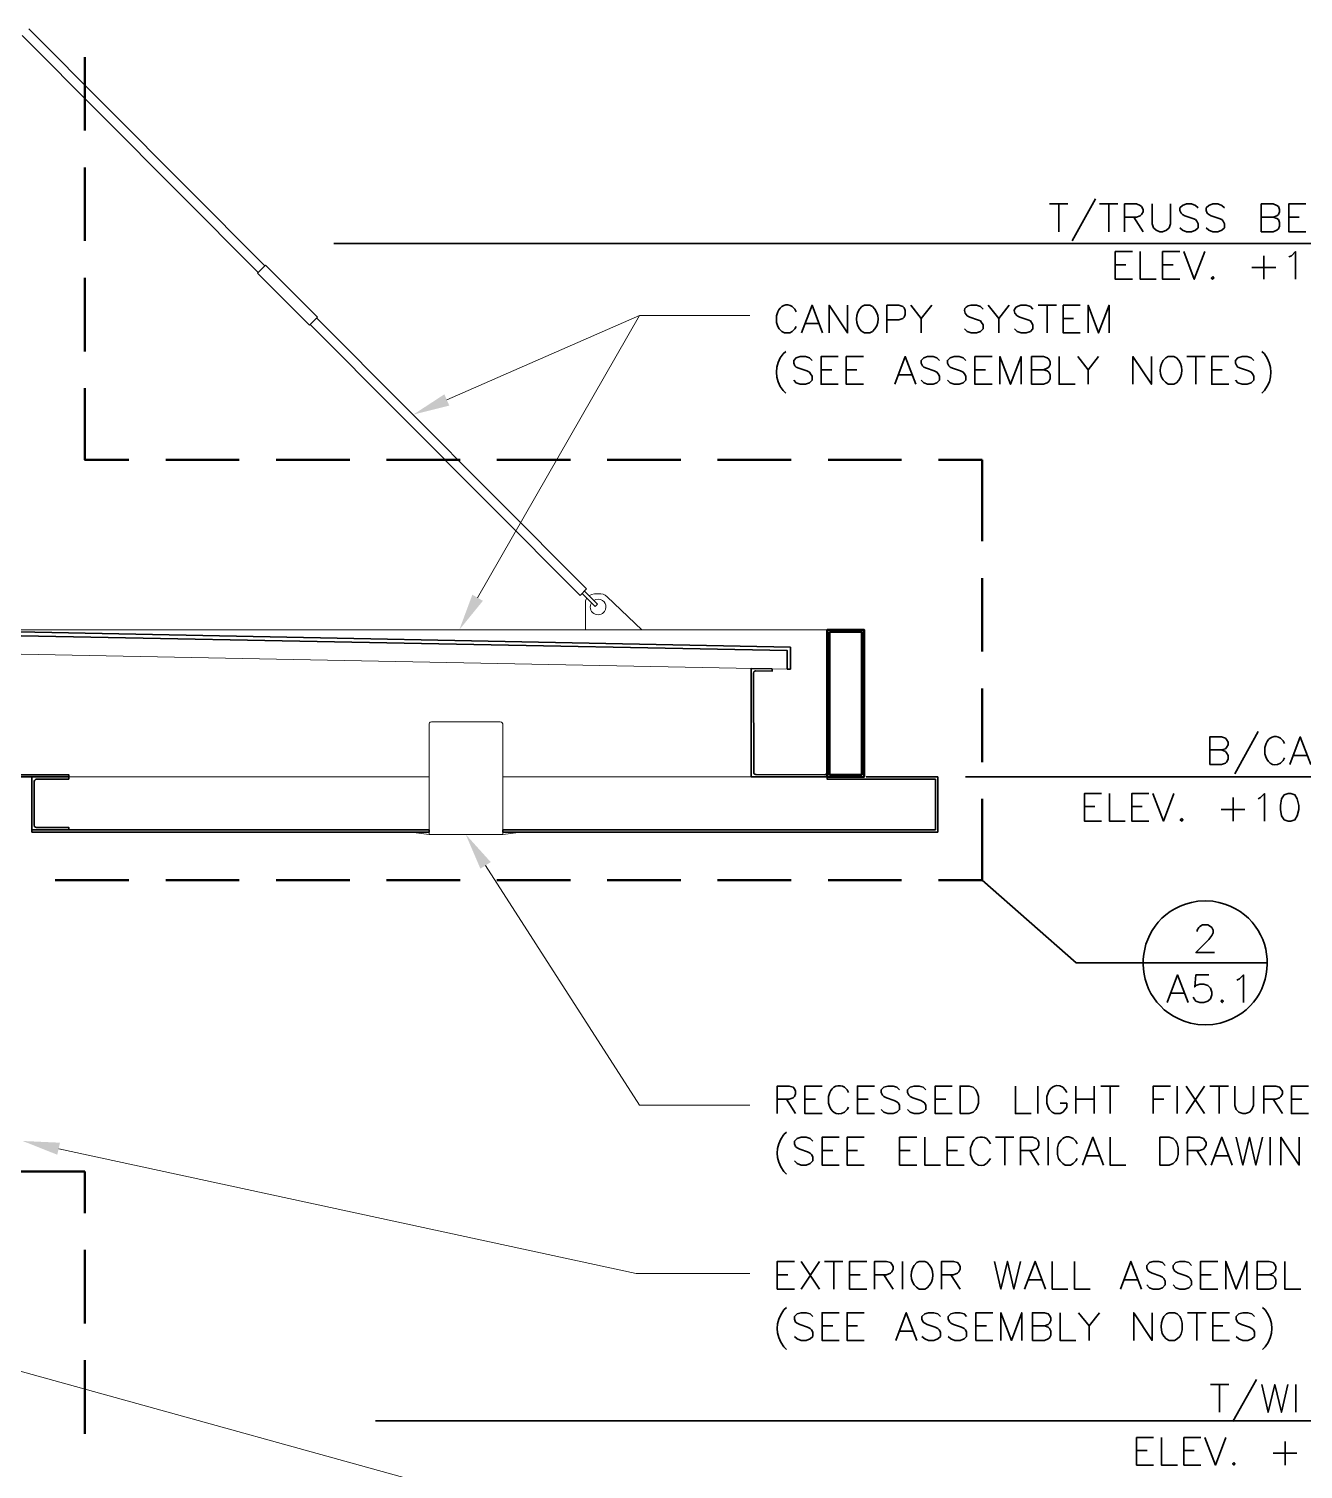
# Model space of a CAD drawing. Header units: inches. Extents: x 5 to 516, y -193 to 129.
# Drawn here: x 36.32 to 42.09, y -183.11 to -176.59 of the extents above; entities that cross this region are included whole.
import ezdxf

# ---------------------------------------------------------------- set-up
doc = ezdxf.new("R2010")
doc.units = ezdxf.units.IN
doc.header["$MEASUREMENT"] = 0
doc.layers.add('PDF7_Geometry', color=7, linetype='Continuous')
doc.layers.add('PDF7_Solid Fills', color=7, linetype='Continuous')

msp = doc.modelspace()

# ---------------------------------------------------------------- linework, layer by layer
at = {"layer": 'PDF7_Geometry', "lineweight": 15}
for points in [[(37.3857749, -177.6624498), (36.3168859, -176.5891164)], [(37.355775, -177.6924498), (36.286886, -176.6191164)], [(37.6246624, -177.8946724), (37.5879957, -177.9313391), (37.3524401, -177.6957835), (37.3891068, -177.6591169)], [(37.624662, -177.8946728), (37.3891065, -177.6591172)], [(38.8435523, -179.1257837), (37.62133, -177.8991169)], [(38.2102198, -178.2702278), (39.0824421, -177.8880056), (39.5824421, -177.8880056)], [(38.3491087, -179.1668942), (39.0824421, -177.8880053), (39.5824421, -177.8880053)], [(38.8135524, -179.1557836), (37.59133, -177.9280056)], [(38.8424401, -179.1257837), (38.8135512, -179.1557837)], [(38.8824407, -179.2057838), (38.8224407, -179.1457838)], [(38.8335516, -179.1357833), (38.8924404, -179.1946721), (38.8824404, -179.2057833)], [(38.8791064, -179.1491172), (38.8657731, -179.1513394), (38.8546619, -179.156895)], [(38.9368863, -179.1613389), (38.9279975, -179.1546722), (38.9179975, -179.1502278), (38.9079974, -179.1491167), (38.8791086, -179.1491167)], [(38.8379958, -179.1902277), (38.8379958, -179.3113389)], [(38.8446645, -179.1680053), (38.8391089, -179.1791164), (38.8379978, -179.1902275)], [(38.8968847, -179.17245), (38.8857736, -179.1735611), (38.8757736, -179.1780056)], [(39.0935523, -179.3113396), (38.9368856, -179.1613396)], [(36.2657752, -179.3113396), (39.9335532, -179.3113396)], [(39.7513305, -179.4891169), (36.2824412, -179.4213391)], [(38.1302185, -179.7380059), (38.1302185, -180.2380059), (38.0468852, -180.2280059)], [(38.1302192, -179.7380063), (38.1313304, -179.7335618), (38.1346637, -179.7291174), (38.1402192, -179.7280063), (38.4524415, -179.7280063)], [(38.4635519, -180.2380059), (38.4635519, -179.7380059), (38.4613297, -179.7335614), (38.4579963, -179.729117), (38.4524408, -179.7280059)], [(36.4979959, -179.9780063), (38.1302182, -179.9780063)], [(38.4635519, -179.9780063), (39.5891075, -179.9768952)], [(38.5468852, -180.2280063), (38.4635519, -180.2380063), (38.1302185, -180.2380063)], [(38.385775, -180.379117), (39.0824417, -181.4646726), (39.5824418, -181.4646726)], [(36.4524411, -181.6624502), (39.0679969, -182.2268947), (39.5824414, -182.2268947)], [(35.5957741, -182.4802286), (39.0824411, -183.4468954), (39.5824411, -183.4468954)]]:
    msp.add_lwpolyline(points, dxfattribs=at)
at = {"layer": 'PDF7_Geometry', "lineweight": 50}
for points in [[(36.5702186, -176.7168943), (36.5702186, -177.0502276)], [(36.5702186, -177.2168943), (36.5702186, -177.5502277)], [(36.5702186, -177.7168943), (36.5702186, -178.0502277)], [(36.5702186, -178.2168944), (36.5702186, -178.5413389), (36.7702186, -178.5413389)], [(36.9368862, -178.5413392), (37.2702195, -178.5413392)], [(37.4368862, -178.5413392), (37.7702196, -178.5413392)], [(37.9368863, -178.5413392), (38.2702196, -178.5413392)], [(38.4368863, -178.5413392), (38.7702197, -178.5413392)], [(38.9368863, -178.5413392), (39.2702197, -178.5413392)], [(39.4368864, -178.5413392), (39.7702197, -178.5413392)], [(39.9368864, -178.5413392), (40.2702198, -178.5413392)], [(40.4368865, -178.5413392), (40.6357754, -178.5413392)], [(40.6357752, -178.5413392), (40.6357752, -178.9102281)], [(40.6357752, -179.0768945), (40.6357752, -179.4102279)], [(40.1002188, -179.9680063), (40.1002188, -179.9780063), (40.1002188, -179.3113396), (39.9335521, -179.3113396), (39.9335521, -179.9780063), (40.1002188, -179.9780063)], [(39.9435514, -179.3213392), (40.090218, -179.3213392), (40.090218, -179.9680059)], [(39.9435528, -179.3213392), (39.9435528, -179.9680059)], [(40.6357752, -179.5768945), (40.6357752, -179.9102279)], [(40.090218, -179.9680056), (39.9435514, -179.9680056)], [(40.6357752, -180.0768946), (40.6357752, -180.4457835), (40.4368863, -180.4457835)], [(36.7702195, -180.4457832), (36.4368861, -180.4457832)], [(37.2702195, -180.4457832), (36.9368862, -180.4457832)], [(37.7702196, -180.4457832), (37.4368862, -180.4457832)], [(38.2702196, -180.4457832), (37.9368863, -180.4457832)], [(38.7702197, -180.4457832), (38.4368863, -180.4457832)], [(39.2702197, -180.4457832), (38.9368863, -180.4457832)], [(39.7702197, -180.4457832), (39.4368864, -180.4457832)], [(40.2702198, -180.4457832), (39.9368864, -180.4457832)], [(36.2224402, -181.7657838), (36.5702181, -181.7657838)], [(36.5702186, -181.7657838), (36.5702186, -181.9535616)], [(36.5702186, -182.1202286), (36.5702186, -182.4535619)], [(36.5702186, -182.6202286), (36.5702186, -182.953562)]]:
    msp.add_lwpolyline(points, dxfattribs=at)
at = {"layer": 'PDF7_Geometry', "lineweight": 35}
for points in [[(40.9402186, -177.3824499), (41.0235519, -177.3824499)], [(40.9824413, -177.3824499), (40.9824413, -177.5080055)], [(41.149108, -177.3591164), (41.0424413, -177.5491164)], [(41.1668851, -177.3824499), (41.2502184, -177.3824499)], [(41.2091078, -177.3824499), (41.2091078, -177.5080055)], [(41.2802183, -177.508006), (41.2802183, -177.3824505), (41.3335517, -177.3824505), (41.3513294, -177.3891171), (41.356885, -177.3946727), (41.3635517, -177.4068949), (41.3635517, -177.418006), (41.356885, -177.4302282), (41.3513294, -177.4357838), (41.3335517, -177.4424505), (41.2802183, -177.4424505)], [(41.4046645, -177.3824499), (41.4046645, -177.4724499), (41.4113312, -177.4902277), (41.4224423, -177.5013388), (41.4402201, -177.5080055), (41.4524423, -177.5080055), (41.4702201, -177.5013388), (41.4824423, -177.4902277), (41.4879978, -177.4724499), (41.4879978, -177.3824499)], [(41.6135517, -177.4002281), (41.6013295, -177.389117), (41.5835517, -177.3824503), (41.5602183, -177.3824503), (41.5424406, -177.389117), (41.5302183, -177.4002281), (41.5302183, -177.4124503), (41.5357739, -177.4246725), (41.5424406, -177.4302281), (41.5535517, -177.4357837), (41.5891072, -177.4480059), (41.6013295, -177.4535614), (41.606885, -177.4602281), (41.6135517, -177.4724503), (41.6135517, -177.4902281), (41.6013295, -177.5013392), (41.5835517, -177.5080059), (41.5602183, -177.5080059), (41.5424406, -177.5013392), (41.5302183, -177.4902281)], [(41.7324414, -177.4002281), (41.7202192, -177.389117), (41.7024414, -177.3824503), (41.6791081, -177.3824503), (41.6613303, -177.389117), (41.6491081, -177.4002281), (41.6491081, -177.4124503), (41.6546636, -177.4246725), (41.6613303, -177.4302281), (41.6724414, -177.4357837), (41.7091081, -177.4480059), (41.7202192, -177.4535614), (41.7268858, -177.4602281), (41.7324414, -177.4724503), (41.7324414, -177.4902281), (41.7202192, -177.5013392), (41.7024414, -177.5080059), (41.6791081, -177.5080059), (41.6613303, -177.5013392), (41.6491081, -177.4902281)], [(41.8991081, -177.508006), (41.8991081, -177.3824505), (41.9524414, -177.3824505), (41.9702192, -177.3891171), (41.9768859, -177.3946727), (41.9824414, -177.4068949), (41.9824414, -177.418006), (41.9768859, -177.4302282), (41.9702192, -177.4357838), (41.9524414, -177.4424505), (41.8991081, -177.4424505)], [(42.1013298, -177.508006), (42.023552, -177.508006), (42.023552, -177.3824505), (42.1013298, -177.3824505)], [(41.3213312, -177.4424497), (41.3635534, -177.5080053)], [(41.9524415, -177.4424497), (41.9702193, -177.4480053), (41.976886, -177.4535609), (41.9824415, -177.4657831), (41.9824415, -177.4835609), (41.976886, -177.4957831), (41.9702193, -177.5013386), (41.9524415, -177.5080053), (41.8991082, -177.5080053)], [(42.023552, -177.4424497), (42.0713298, -177.4424497)], [(37.6991068, -177.5613395), (43.0124408, -177.5613395)], [(41.3157756, -177.7235607), (41.2379978, -177.7235607), (41.2379978, -177.5980052), (41.3157756, -177.5980052)], [(41.2379978, -177.6580056), (41.2857756, -177.6580056)], [(41.3513288, -177.5980058), (41.3513288, -177.7235613), (41.4224399, -177.7235613)], [(41.5302192, -177.7235607), (41.4524415, -177.7235607), (41.4524415, -177.5980052), (41.5302192, -177.5980052)], [(41.4524415, -177.6580056), (41.5002192, -177.6580056)], [(41.5479977, -177.5980058), (41.5957754, -177.7235613), (41.6435532, -177.5980058)], [(41.9113298, -177.616895), (41.9113298, -177.7235617)], [(42.023552, -177.6224503), (42.0357742, -177.6168948), (42.053552, -177.5980059), (42.053552, -177.7235615)], [(41.8568853, -177.6702284), (41.9646631, -177.6702284)], [(39.7924411, -177.8713393), (39.7868855, -177.8591171), (39.7746633, -177.8468948)], [(39.8168868, -177.9668944), (39.8646646, -177.8413388), (39.9124423, -177.9668944)], [(39.9413307, -177.9668944), (39.9413307, -177.8413388), (40.0257751, -177.9668944), (40.0257751, -177.8413388)], [(40.1379965, -177.8468949), (40.1268854, -177.8413394), (40.1024409, -177.8413394), (40.0902187, -177.8468949), (40.0791076, -177.8591172)], [(40.2035513, -177.9668944), (40.2035513, -177.8413388), (40.2579957, -177.8413388), (40.2757735, -177.8468944), (40.2813291, -177.853561), (40.2868846, -177.8646721), (40.2868846, -177.8824499), (40.2813291, -177.8946721), (40.2757735, -177.9013388), (40.2579957, -177.9068944), (40.2035513, -177.9068944)], [(40.3113304, -177.8413394), (40.3591081, -177.9013394), (40.3591081, -177.9668949)], [(40.4068843, -177.8413394), (40.3591065, -177.9013394)], [(40.6391073, -177.8591164), (40.626885, -177.8468942), (40.6091073, -177.8413387)], [(40.6624408, -177.8413394), (40.7102186, -177.9013394), (40.7102186, -177.9668949)], [(40.757997, -177.8413394), (40.7102192, -177.9013394)], [(40.8646638, -177.8591164), (40.8535527, -177.8468942), (40.8346638, -177.8413387)], [(40.8891073, -177.8413394), (40.9724406, -177.8413394)], [(40.9302178, -177.8413394), (40.9302178, -177.9668949)], [(41.0791072, -177.9668944), (41.0024405, -177.9668944), (41.0024405, -177.8413388), (41.0791072, -177.8413388)], [(41.1146638, -177.9668944), (41.1146638, -177.8413388), (41.1624416, -177.9668944), (41.2102194, -177.8413388), (41.2102194, -177.9668944)], [(39.7091077, -177.8713393), (39.7035522, -177.8891171), (39.7035522, -177.9191171), (39.7091077, -177.9368949), (39.7157744, -177.948006), (39.7279966, -177.9602282), (39.7391077, -177.9668949), (39.7635522, -177.9668949), (39.7746633, -177.9602282), (39.7868855, -177.948006), (39.7924411, -177.9368949)], [(40.566885, -177.8891164), (40.5791072, -177.894672), (40.6146628, -177.9068942), (40.626885, -177.9124498), (40.6324406, -177.9191164), (40.6391073, -177.9302276), (40.6391073, -177.9480053), (40.626885, -177.9602276), (40.6091073, -177.9668942), (40.5846628, -177.9668942), (40.566885, -177.9602276), (40.5557739, -177.9480053)], [(40.7935527, -177.8891164), (40.8057749, -177.894672), (40.8413305, -177.9068942), (40.8535527, -177.9124498), (40.8591083, -177.9191164), (40.8646638, -177.9302276), (40.8646638, -177.9480053), (40.8535527, -177.9602276), (40.8346638, -177.9668942), (40.8113305, -177.9668942), (40.7935527, -177.9602276), (40.7813305, -177.9480053)], [(41.0024405, -177.9013392), (41.0491072, -177.9013392)], [(39.8346638, -177.9246727), (39.8946638, -177.9246727)], [(40.1024409, -177.9668949), (40.1268854, -177.9668949), (40.1379965, -177.9602283)], [(39.745774, -178.0502277), (39.7335518, -178.0613388)], [(41.9013302, -178.0502277), (41.9135524, -178.0613388)], [(39.8646637, -178.0913394), (39.8524415, -178.0791172), (39.8346637, -178.0735616), (39.8113304, -178.0735616), (39.7924415, -178.0791172), (39.7813304, -178.0913394), (39.7813304, -178.1035616), (39.786886, -178.1157838), (39.7924415, -178.1213394), (39.8046637, -178.126895), (39.8402193, -178.1391172), (39.8524415, -178.1446727), (39.8579971, -178.1513394), (39.8646637, -178.1624505), (39.8646637, -178.1802283), (39.8524415, -178.1924505), (39.8346637, -178.1991172), (39.8113304, -178.1991172), (39.7924415, -178.1924505), (39.7813304, -178.1802283)], [(39.9835521, -178.1991162), (39.9057743, -178.1991162), (39.9057743, -178.0735606), (39.9835521, -178.0735606)], [(40.0968853, -178.1991162), (40.0191076, -178.1991162), (40.0191076, -178.0735606), (40.0968853, -178.0735606)], [(40.2391077, -178.1991162), (40.2868855, -178.0735606), (40.3346632, -178.1991162)], [(40.4424407, -178.0913394), (40.4302184, -178.0791172), (40.4124407, -178.0735616), (40.3879962, -178.0735616), (40.3702184, -178.0791172), (40.3591073, -178.0913394), (40.3591073, -178.1035616), (40.3646629, -178.1157838), (40.3702184, -178.1213394), (40.3824407, -178.126895), (40.4179962, -178.1391172), (40.4302184, -178.1446727), (40.435774, -178.1513394), (40.4424407, -178.1624505), (40.4424407, -178.1802283), (40.4302184, -178.1924505), (40.4124407, -178.1991172), (40.3879962, -178.1991172), (40.3702184, -178.1924505), (40.3591073, -178.1802283)], [(40.5613304, -178.0913394), (40.5491081, -178.0791172), (40.5313304, -178.0735616), (40.507997, -178.0735616), (40.4902193, -178.0791172), (40.477997, -178.0913394), (40.477997, -178.1035616), (40.4835526, -178.1157838), (40.4902193, -178.1213394), (40.5013304, -178.126895), (40.5368859, -178.1391172), (40.5491081, -178.1446727), (40.5557748, -178.1513394), (40.5613304, -178.1624505), (40.5613304, -178.1802283), (40.5491081, -178.1924505), (40.5313304, -178.1991172), (40.507997, -178.1991172), (40.4902193, -178.1924505), (40.477997, -178.1802283)], [(40.6802187, -178.1991162), (40.6024409, -178.1991162), (40.6024409, -178.0735606), (40.6802187, -178.0735606)], [(40.7157742, -178.1991162), (40.7157742, -178.0735606), (40.763552, -178.1991162), (40.8113298, -178.0735606), (40.8113298, -178.1991162)], [(40.8591074, -178.1991162), (40.8591074, -178.0735606), (40.9124407, -178.0735606), (40.9302185, -178.0791162), (40.9368851, -178.0857829), (40.9424407, -178.096894), (40.9424407, -178.1091162), (40.9368851, -178.1213384), (40.9302185, -178.126894), (40.9124407, -178.1335606), (40.8591074, -178.1335606)], [(40.9835535, -178.0735612), (40.9835535, -178.1991168), (41.0557758, -178.1991168)], [(41.0679968, -178.0735612), (41.1146635, -178.1335612), (41.1146635, -178.1991168)], [(41.1624408, -178.0735612), (41.114663, -178.1335612)], [(41.3179968, -178.1991162), (41.3179968, -178.0735606), (41.4013302, -178.1991162), (41.4013302, -178.0735606)], [(41.5146638, -178.0791168), (41.5024416, -178.0735612), (41.4779971, -178.0735612), (41.466886, -178.0791168), (41.4546638, -178.091339)], [(41.5613305, -178.0735612), (41.6446638, -178.0735612)], [(41.6035532, -178.0735612), (41.6035532, -178.1991168)], [(41.7524415, -178.1991162), (41.6746637, -178.1991162), (41.6746637, -178.0735606), (41.7524415, -178.0735606)], [(41.865775, -178.0913394), (41.8535527, -178.0791172), (41.835775, -178.0735616), (41.8124416, -178.0735616), (41.7935527, -178.0791172), (41.7824416, -178.0913394), (41.7824416, -178.1035616), (41.7879972, -178.1157838), (41.7935527, -178.1213394), (41.805775, -178.126895), (41.8413305, -178.1391172), (41.8535527, -178.1446727), (41.8591083, -178.1513394), (41.865775, -178.1624505), (41.865775, -178.1802283), (41.8535527, -178.1924505), (41.835775, -178.1991172), (41.8124416, -178.1991172), (41.7935527, -178.1924505), (41.7824416, -178.1802283)], [(39.9057743, -178.133561), (39.9535521, -178.133561)], [(40.0191076, -178.133561), (40.0668853, -178.133561)], [(40.2579969, -178.1568946), (40.3168858, -178.1568946)], [(40.6024409, -178.133561), (40.6502187, -178.133561)], [(40.9124408, -178.133561), (40.9302186, -178.1391166), (40.9368852, -178.1446722), (40.9424408, -178.1568944), (40.9424408, -178.1746722), (40.9368852, -178.1868944), (40.9302186, -178.1924499), (40.9124408, -178.1991166), (40.8591075, -178.1991166)], [(41.6746637, -178.133561), (41.7224415, -178.133561)], [(39.7335518, -178.2280055), (39.745774, -178.2402277)], [(41.4779971, -178.1991168), (41.5024416, -178.1991168), (41.5146638, -178.1924501)], [(41.9135524, -178.2280055), (41.9013302, -178.2402277)], [(39.7668854, -179.3902275), (36.2679962, -179.3213386)], [(39.7513305, -179.489117), (39.7513305, -179.4046725), (36.2824412, -179.3380059)], [(39.7513305, -179.4891169), (39.766886, -179.4891169), (39.766886, -179.390228)], [(39.6835521, -179.4880059), (39.5891076, -179.4868948)], [(39.9335521, -179.9780063), (39.5891076, -179.9780063), (39.5891076, -179.4868952)], [(39.5991076, -179.508006), (39.6002187, -179.9568949), (39.6013298, -179.9624505), (39.6057743, -179.9657838), (39.6102187, -179.9668949)], [(39.6102195, -179.4968944), (39.6046639, -179.4991166), (39.6013306, -179.5024499), (39.5991083, -179.5080055)], [(39.6835521, -179.4880054), (39.6835521, -179.4991165), (39.6102187, -179.4968943)], [(41.6657752, -179.9213386), (41.6657752, -179.7968941), (41.7191085, -179.7968941), (41.7368863, -179.8024497), (41.7424418, -179.8080052), (41.7491085, -179.8202274), (41.7491085, -179.8324497), (41.7424418, -179.8446719), (41.7368863, -179.8502274), (41.7191085, -179.855783), (41.6657752, -179.855783)], [(41.8857742, -179.7724501), (41.7791075, -179.9635612)], [(42.0046639, -179.8268946), (41.9991083, -179.8146723), (41.9868861, -179.8024501)], [(42.0291084, -179.9213386), (42.0757751, -179.7968941), (42.1235529, -179.9213386)], [(41.7191075, -179.8557834), (41.7368853, -179.8624501), (41.7424408, -179.8680056), (41.7491075, -179.8802278), (41.7491075, -179.8980056), (41.7424408, -179.9102278), (41.7368853, -179.9157834), (41.7191075, -179.921339), (41.6657741, -179.921339)], [(41.9213305, -179.8268946), (41.915775, -179.8446723), (41.915775, -179.8735612)], [(41.9868861, -179.9157835), (41.9991083, -179.9035612), (42.0046639, -179.891339)], [(42.0468855, -179.880228), (42.1057744, -179.880228)], [(36.2679951, -179.9680056), (36.4979951, -179.9680056), (36.4979951, -179.9780056), (36.2679951, -179.9780056)], [(36.3313292, -180.2280063), (36.3313292, -179.9780063), (36.4979959, -179.9780063), (36.4979959, -179.9880063)], [(36.3513284, -179.9880059), (36.346884, -179.9902281), (36.3424395, -179.9935615), (36.3413284, -179.999117)], [(36.3413299, -179.9991166), (36.3413299, -180.1968944)], [(36.4979959, -179.9880059), (36.3513292, -179.9880059)], [(40.4335521, -179.9780063), (40.4335521, -180.2280063), (38.463552, -180.2280063)], [(39.5891081, -179.9780063), (39.9335525, -179.9780063)], [(39.6102195, -179.9668945), (39.9224417, -179.9680056), (39.9279973, -179.9657834), (39.9324417, -179.9624501), (39.9335528, -179.9568945)], [(39.9335521, -179.9780059), (39.9335521, -179.9880059), (40.4235521, -179.9880059)], [(40.1102195, -179.9780063), (40.4335528, -179.9780063)], [(40.4235514, -179.9880059), (40.4235514, -180.2180059)], [(40.5591082, -179.9780063), (43.0191084, -179.9780063)], [(41.1757745, -180.1780061), (41.0979967, -180.1780061), (41.0979967, -180.0535616), (41.1757745, -180.0535616)], [(41.21133, -180.0535611), (41.21133, -180.1780055), (41.2824411, -180.1780055)], [(41.3902182, -180.1780061), (41.3124404, -180.1780061), (41.3124404, -180.0535616), (41.3902182, -180.0535616)], [(41.4079966, -180.0535611), (41.4557743, -180.1780055), (41.5035521, -180.0535611)], [(41.7713298, -180.0713392), (41.7713298, -180.1780059)], [(41.8846631, -180.0768946), (41.8957742, -180.071339), (41.913552, -180.0535612), (41.913552, -180.1780057)], [(41.0979967, -180.1124498), (41.1457745, -180.1124498)], [(41.3124404, -180.1124498), (41.3602182, -180.1124498)], [(41.7179964, -180.1246727), (41.8246631, -180.1246727)], [(36.3413299, -180.1968942), (36.3424411, -180.2024498), (36.3468855, -180.2057831), (36.3513299, -180.2068942)], [(38.1302185, -180.2280056), (38.1302185, -180.2180056), (36.3313295, -180.2180056)], [(38.1302185, -180.2280063), (36.3313295, -180.2280063)], [(36.4979959, -180.2180061), (36.4979959, -180.2068949), (36.3513292, -180.2068949)], [(40.4235514, -180.2180056), (38.4635513, -180.2180056)], [(38.4635519, -180.2180056), (38.4635519, -180.2280056)], [(40.6357752, -180.4457832), (41.0613308, -180.8202276)], [(41.6791082, -180.5413392), (41.6446638, -180.539117), (41.6113305, -180.5413392)], [(41.6091074, -180.6780061), (41.6091074, -180.6724506), (41.6157741, -180.6602284), (41.6213296, -180.6546728), (41.6335519, -180.6480061), (41.6568852, -180.6480061), (41.6691074, -180.6546728), (41.674663, -180.6602284), (41.6813296, -180.6724506), (41.6813296, -180.6846728), (41.674663, -180.6957839), (41.6624408, -180.7135617), (41.6035519, -180.7735617), (41.6868852, -180.7735617)], [(41.0613304, -180.8202282), (41.3635527, -180.8202282)], [(41.9268859, -180.8202282), (41.3635525, -180.8202282)], [(41.4724407, -181.0002277), (41.5202184, -180.8746721), (41.5679962, -181.0002277)], [(41.6624408, -180.8746727), (41.603552, -180.8746727), (41.5979964, -180.9291172), (41.603552, -180.9224505), (41.6213297, -180.916895), (41.6391075, -180.916895), (41.6568853, -180.9224505), (41.6691075, -180.9346727), (41.6746631, -180.9524505), (41.6746631, -180.9646727), (41.6691075, -180.9824505), (41.6568853, -180.9935616), (41.6391075, -181.0002283), (41.6213297, -181.0002283), (41.603552, -180.9935616), (41.5979964, -180.9880061), (41.5913297, -180.9757839)], [(41.787997, -180.8991173), (41.8002192, -180.8924506), (41.817997, -180.8746729), (41.817997, -181.0002284)], [(41.4902177, -180.9580061), (41.5502177, -180.9580061)], [(41.5779971, -181.0935615), (41.6113305, -181.099117), (41.6446638, -181.1013392), (41.6791082, -181.099117), (41.7124416, -181.0935615)], [(39.7068856, -181.5024499), (39.7068856, -181.3780054), (39.76133, -181.3780054), (39.7791078, -181.383561), (39.7846634, -181.3902277), (39.7902189, -181.4013388), (39.7902189, -181.413561), (39.7846634, -181.4257832), (39.7791078, -181.4313388), (39.76133, -181.4380054), (39.7068856, -181.4380054)], [(39.9102195, -181.5024499), (39.8324417, -181.5024499), (39.8324417, -181.3780054), (39.9102195, -181.3780054)], [(40.1479966, -181.5024499), (40.0702189, -181.5024499), (40.0702189, -181.3780054), (40.1479966, -181.3780054)], [(40.2613313, -181.395783), (40.249109, -181.3835608), (40.2313313, -181.3780052), (40.2079979, -181.3780052), (40.1902201, -181.3835608), (40.1779979, -181.395783), (40.1779979, -181.4080052), (40.1835535, -181.4191164), (40.1902201, -181.425783), (40.2013312, -181.4313386), (40.2368868, -181.4435608), (40.249109, -181.4491164), (40.2557757, -181.455783), (40.2613313, -181.4668941), (40.2613313, -181.4846719), (40.249109, -181.4968941), (40.2313313, -181.5024497), (40.2079979, -181.5024497), (40.1902201, -181.4968941), (40.1779979, -181.4846719)], [(40.3802187, -181.395783), (40.3679965, -181.3835608), (40.3502187, -181.3780052), (40.3268854, -181.3780052), (40.3091076, -181.3835608), (40.2968854, -181.395783), (40.2968854, -181.4080052), (40.3024409, -181.4191164), (40.3091076, -181.425783), (40.3213298, -181.4313386), (40.3568854, -181.4435608), (40.3679965, -181.4491164), (40.3746631, -181.455783), (40.3802187, -181.4668941), (40.3802187, -181.4846719), (40.3679965, -181.4968941), (40.3502187, -181.5024497), (40.3268854, -181.5024497), (40.3091076, -181.4968941), (40.2968854, -181.4846719)], [(40.4991081, -181.5024499), (40.4224415, -181.5024499), (40.4224415, -181.3780054), (40.4991081, -181.3780054)], [(40.7857747, -181.378006), (40.7857747, -181.5024504), (40.8568859, -181.5024504)], [(40.8868851, -181.378006), (40.8868851, -181.5024504)], [(41.0591083, -181.378006), (41.0591083, -181.5024504)], [(41.1424416, -181.378006), (41.1424416, -181.5024504)], [(41.1724415, -181.378006), (41.2557749, -181.378006)], [(41.2146643, -181.378006), (41.2146643, -181.5024504)], [(41.4102187, -181.5024499), (41.4102187, -181.3780054), (41.4879965, -181.3780054)], [(41.5179955, -181.378006), (41.5179955, -181.5024504)], [(41.5591083, -181.378006), (41.6424417, -181.5024504)], [(41.6424417, -181.378006), (41.5591083, -181.5024504)], [(41.6668851, -181.378006), (41.7502185, -181.378006)], [(41.7079968, -181.378006), (41.7079968, -181.5024504)], [(41.7802184, -181.378006), (41.7802184, -181.4668949), (41.7857739, -181.4846726), (41.7979961, -181.4968949), (41.8157739, -181.5024504), (41.8279961, -181.5024504), (41.8457739, -181.4968949), (41.856885, -181.4846726), (41.8635517, -181.4668949), (41.8635517, -181.378006)], [(41.9113298, -181.5024499), (41.9113298, -181.3780054), (41.9646631, -181.3780054), (41.9824409, -181.383561), (41.9879965, -181.3902277), (41.9946631, -181.4013388), (41.9946631, -181.413561), (41.9879965, -181.4257832), (41.9824409, -181.4313388), (41.9646631, -181.4380054), (41.9113298, -181.4380054)], [(42.1135526, -181.5024499), (42.0357748, -181.5024499), (42.0357748, -181.3780054), (42.1135526, -181.3780054)], [(39.7491084, -181.4380058), (39.7902195, -181.5024502)], [(39.8324417, -181.4380058), (39.8802195, -181.4380058)], [(40.0702189, -181.4380058), (40.1179966, -181.4380058)], [(40.4224415, -181.4380058), (40.4702193, -181.4380058)], [(40.9279954, -181.4257837), (40.9279954, -181.4557837), (40.9346621, -181.4735614), (40.9402177, -181.4846726), (40.9524399, -181.4968948), (40.963551, -181.5024503), (40.9879954, -181.5024503), (41.0002177, -181.4968948), (41.0113288, -181.4846726), (41.0179954, -181.4735614), (41.0179954, -181.4557837), (40.9879954, -181.4557837)], [(41.0179954, -181.4080059), (41.0113288, -181.3957837), (41.0002177, -181.3835614)], [(41.0591083, -181.4380058), (41.1424416, -181.4380058)], [(41.4102187, -181.4380058), (41.4579965, -181.4380058)], [(41.9524415, -181.4380058), (41.9946637, -181.5024502)], [(42.0357748, -181.4380058), (42.0835526, -181.4380058)], [(40.0113305, -181.4968948), (40.0235527, -181.4846726), (40.0291083, -181.4735614)], [(39.7491084, -181.5868954), (39.7368861, -181.5980065)], [(39.8679958, -181.628006), (39.8557736, -181.6157838), (39.8379958, -181.6102282), (39.8146625, -181.6102282), (39.7968847, -181.6157838), (39.7846625, -181.628006), (39.7846625, -181.6402282), (39.790218, -181.6513393), (39.7968847, -181.658006), (39.8091069, -181.6635615), (39.8446625, -181.6757838), (39.8557736, -181.6813393), (39.8624403, -181.688006), (39.8679958, -181.6991171), (39.8679958, -181.7168949), (39.8557736, -181.7291171), (39.8379958, -181.7357838), (39.8146625, -181.7357838), (39.7968847, -181.7291171), (39.7846625, -181.7168949)], [(39.9868852, -181.7357839), (39.9102186, -181.7357839), (39.9102186, -181.6102283), (39.9868852, -181.6102283)], [(40.1002185, -181.7357839), (40.0235518, -181.7357839), (40.0235518, -181.6102283), (40.1002185, -181.6102283)], [(40.339109, -181.7357839), (40.2613313, -181.7357839), (40.2613313, -181.6102283), (40.339109, -181.6102283)], [(40.3746622, -181.6102278), (40.3746622, -181.7357834), (40.4457734, -181.7357834)], [(40.5535527, -181.7357839), (40.4757749, -181.7357839), (40.4757749, -181.6102283), (40.5535527, -181.6102283)], [(40.695775, -181.6102278), (40.7791083, -181.6102278)], [(40.7379978, -181.6102278), (40.7379978, -181.7357834)], [(40.8091083, -181.7357839), (40.8091083, -181.6102283), (40.8624416, -181.6102283), (40.8802194, -181.6157839), (40.886886, -181.6224506), (40.8924416, -181.6335617), (40.8924416, -181.6457839), (40.886886, -181.6580061), (40.8802194, -181.6635617), (40.8624416, -181.6702284), (40.8091083, -181.6702284)], [(40.9346621, -181.6102278), (40.9346621, -181.7357834)], [(40.9813302, -181.6402277), (40.9757747, -181.6580055), (40.9757747, -181.6880055), (40.9813302, -181.7057833), (40.9879969, -181.7168944), (41.0002191, -181.7291166), (41.0113302, -181.7357833), (41.0357747, -181.7357833), (41.0468858, -181.7291166), (41.059108, -181.7168944), (41.0657747, -181.7057833)], [(41.0657747, -181.6402277), (41.059108, -181.6280055), (41.0468858, -181.6157833)], [(41.0891082, -181.7357839), (41.136886, -181.6102283), (41.1846638, -181.7357839)], [(41.2146643, -181.6102278), (41.2146643, -181.7357834), (41.2857754, -181.7357834)], [(41.5657747, -181.7357839), (41.5657747, -181.6102283), (41.6191081, -181.6102283), (41.6368858, -181.6157839), (41.6424414, -181.6224506), (41.6491081, -181.6335617), (41.6491081, -181.6457839), (41.6424414, -181.6580061), (41.6368858, -181.6635617), (41.6191081, -181.6702284), (41.5657747, -181.6702284)], [(41.6724416, -181.7357839), (41.7202194, -181.6102283), (41.7679971, -181.7357839)], [(41.7857748, -181.6102278), (41.8157748, -181.7357834), (41.8457748, -181.6102278), (41.8746637, -181.7357834), (41.9046637, -181.6102278)], [(41.9402186, -181.6102278), (41.9402186, -181.7357834)], [(41.9879967, -181.7357839), (41.9879967, -181.6102283), (42.0713301, -181.7357839), (42.0713301, -181.6102283)], [(39.9102186, -181.6702288), (39.9579964, -181.6702288)], [(40.0235518, -181.6702288), (40.0702185, -181.6702288)], [(40.2613313, -181.6702288), (40.309109, -181.6702288)], [(40.4757749, -181.6702288), (40.5235527, -181.6702288)], [(40.6546637, -181.7291166), (40.6657748, -181.7168944), (40.6724415, -181.7057833)], [(40.8513288, -181.6702288), (40.8924399, -181.7357843)], [(41.1068852, -181.6935611), (41.1668853, -181.6935611)], [(41.6068853, -181.6702288), (41.6491075, -181.7357843)], [(41.6902186, -181.6935611), (41.7502186, -181.6935611)], [(39.7368861, -181.7646732), (39.7491084, -181.7768954)], [(39.7846634, -182.2980059), (39.7068856, -182.2980059), (39.7068856, -182.1724503), (39.7846634, -182.1724503)], [(39.8146624, -182.1724509), (39.8979957, -182.2980065)], [(39.8979957, -182.1724509), (39.8146624, -182.2980065)], [(39.9213292, -182.1724509), (40.0046626, -182.1724509)], [(39.963552, -182.1724509), (39.963552, -182.2980065)], [(40.1124403, -182.2980059), (40.0346625, -182.2980059), (40.0346625, -182.1724503), (40.1124403, -182.1724503)], [(40.1479957, -182.2980059), (40.1479957, -182.1724503), (40.2013291, -182.1724503), (40.2191069, -182.1780059), (40.2257735, -182.1846726), (40.2313291, -182.1957837), (40.2313291, -182.2080059), (40.2257735, -182.2202281), (40.2191069, -182.2257837), (40.2013291, -182.2324503), (40.1479957, -182.2324503)], [(40.2735518, -182.1724509), (40.2735518, -182.2980065)], [(40.3857744, -182.1780065), (40.3746632, -182.1724509), (40.3502188, -182.1724509), (40.3391077, -182.1780065), (40.3268855, -182.1902287)], [(40.4513292, -182.2980059), (40.4513292, -182.1724503), (40.5057736, -182.1724503), (40.5235514, -182.1780059), (40.529107, -182.1846726), (40.5346625, -182.1957837), (40.5346625, -182.2080059), (40.529107, -182.2202281), (40.5235514, -182.2257837), (40.5057736, -182.2324503), (40.4513292, -182.2324503)], [(40.6902185, -182.1724509), (40.7202186, -182.2980065), (40.7491074, -182.1724509), (40.7791074, -182.2980065), (40.8091074, -182.1724509)], [(40.8268853, -182.2980059), (40.8746631, -182.1724503), (40.9224409, -182.2980059)], [(40.9524414, -182.1724509), (40.9524414, -182.2980065), (41.0235525, -182.2980065)], [(41.0535518, -182.1724509), (41.0535518, -182.2980065), (41.1246629, -182.2980065)], [(41.2613313, -182.2980059), (41.3091091, -182.1724503), (41.3568869, -182.2980059)], [(41.4646643, -182.190228), (41.4524421, -182.1780058), (41.4346643, -182.1724502), (41.4102199, -182.1724502), (41.3924421, -182.1780058), (41.381331, -182.190228), (41.381331, -182.2024502), (41.3868865, -182.2146724), (41.3924421, -182.220228), (41.4046643, -182.2257835), (41.4402199, -182.2380058), (41.4524421, -182.2435613), (41.4579977, -182.250228), (41.4646643, -182.2613391), (41.4646643, -182.2791169), (41.4524421, -182.2913391), (41.4346643, -182.2980058), (41.4102199, -182.2980058), (41.3924421, -182.2913391), (41.381331, -182.2791169)], [(41.5835518, -182.190228), (41.5713295, -182.1780058), (41.5535518, -182.1724502), (41.5302184, -182.1724502), (41.5124407, -182.1780058), (41.5002184, -182.190228), (41.5002184, -182.2024502), (41.505774, -182.2146724), (41.5124407, -182.220228), (41.5235518, -182.2257835), (41.5591073, -182.2380058), (41.5713295, -182.2435613), (41.5768851, -182.250228), (41.5835518, -182.2613391), (41.5835518, -182.2791169), (41.5713295, -182.2913391), (41.5535518, -182.2980058), (41.5302184, -182.2980058), (41.5124407, -182.2913391), (41.5002184, -182.2791169)], [(41.7024413, -182.2980059), (41.6246635, -182.2980059), (41.6246635, -182.1724503), (41.7024413, -182.1724503)], [(41.7379967, -182.2980059), (41.7379967, -182.1724503), (41.7857745, -182.2980059), (41.8335523, -182.1724503), (41.8335523, -182.2980059)], [(41.8813299, -182.2980059), (41.8813299, -182.1724503), (41.9346632, -182.1724503), (41.952441, -182.1780059), (41.9591077, -182.1846726), (41.9646632, -182.1957837), (41.9646632, -182.2080059), (41.9591077, -182.2202281), (41.952441, -182.2257837), (41.9346632, -182.2324503), (41.8813299, -182.2324503)], [(42.0057749, -182.1724509), (42.0057749, -182.2980065), (42.0779972, -182.2980065)], [(39.7068856, -182.2324508), (39.7546634, -182.2324508)], [(40.0346625, -182.2324508), (40.0824403, -182.2324508)], [(40.1902185, -182.2324508), (40.2313296, -182.2980063)], [(40.3502188, -182.2980065), (40.3746632, -182.2980065), (40.3857744, -182.2913398)], [(40.493552, -182.2324508), (40.5346631, -182.2980063)], [(40.8446646, -182.2557843), (40.9046646, -182.2557843)], [(41.2791084, -182.2557843), (41.3391084, -182.2557843)], [(41.6246635, -182.2324508), (41.6724413, -182.2324508)], [(41.9346633, -182.2324508), (41.9524411, -182.2380063), (41.9591078, -182.2435619), (41.9646633, -182.2557841), (41.9646633, -182.2735619), (41.9591078, -182.2857841), (41.9524411, -182.2913396), (41.9346633, -182.2980063), (41.88133, -182.2980063)], [(39.7491084, -182.3813392), (39.7368861, -182.3924504)], [(39.8679958, -182.422451), (39.8557736, -182.4102287), (39.8379958, -182.4046732), (39.8146625, -182.4046732), (39.7968847, -182.4102287), (39.7846625, -182.422451), (39.7846625, -182.4346732), (39.790218, -182.4468954), (39.7968847, -182.452451), (39.8091069, -182.4580065), (39.8446625, -182.4702287), (39.8557736, -182.4757843), (39.8624403, -182.482451), (39.8679958, -182.4935621), (39.8679958, -182.512451), (39.8557736, -182.5235621), (39.8379958, -182.5302287), (39.8146625, -182.5302287), (39.7968847, -182.5235621), (39.7846625, -182.512451)], [(39.9868852, -182.5302277), (39.9102186, -182.5302277), (39.9102186, -182.4046722), (39.9868852, -182.4046722)], [(40.1002185, -182.5302277), (40.0235518, -182.5302277), (40.0235518, -182.4046722), (40.1002185, -182.4046722)], [(40.2435519, -182.5302277), (40.2913297, -182.4046722), (40.3391075, -182.5302277)], [(40.445775, -182.422451), (40.4335528, -182.4102287), (40.415775, -182.4046732), (40.3924417, -182.4046732), (40.3746639, -182.4102287), (40.3624416, -182.422451), (40.3624416, -182.4346732), (40.3679972, -182.4468954), (40.3746639, -182.452451), (40.385775, -182.4580065), (40.4224417, -182.4702287), (40.4335528, -182.4757843), (40.4402194, -182.482451), (40.445775, -182.4935621), (40.445775, -182.512451), (40.4335528, -182.5235621), (40.415775, -182.5302287), (40.3924417, -182.5302287), (40.3746639, -182.5235621), (40.3624416, -182.512451)], [(40.5646624, -182.422451), (40.5535513, -182.4102287), (40.5346624, -182.4046732), (40.5113291, -182.4046732), (40.4935513, -182.4102287), (40.4813291, -182.422451), (40.4813291, -182.4346732), (40.4879958, -182.4468954), (40.4935513, -182.452451), (40.5057735, -182.4580065), (40.5413291, -182.4702287), (40.5535513, -182.4757843), (40.5591069, -182.482451), (40.5646624, -182.4935621), (40.5646624, -182.512451), (40.5535513, -182.5235621), (40.5346624, -182.5302287), (40.5113291, -182.5302287), (40.4935513, -182.5235621), (40.4813291, -182.512451)], [(40.6835519, -182.5302277), (40.6068852, -182.5302277), (40.6068852, -182.4046722), (40.6835519, -182.4046722)], [(40.7202185, -182.5302277), (40.7202185, -182.4046722), (40.7679962, -182.5302277), (40.8146629, -182.4046722), (40.8146629, -182.5302277)], [(40.8624417, -182.5302277), (40.8624417, -182.4046722), (40.9168861, -182.4046722), (40.9346639, -182.4102277), (40.9402195, -182.4168944), (40.945775, -182.4280055), (40.945775, -182.4402277), (40.9402195, -182.45245), (40.9346639, -182.4580055), (40.9168861, -182.4646722), (40.8624417, -182.4646722)], [(40.9879978, -182.4046728), (40.9879978, -182.5302283), (41.0591089, -182.5302283)], [(41.0713311, -182.4046728), (41.1191089, -182.4646728), (41.1191089, -182.5302283)], [(41.1668851, -182.4046728), (41.1191073, -182.4646728)], [(41.3213312, -182.5302277), (41.3213312, -182.4046722), (41.4046645, -182.5302277), (41.4046645, -182.4046722)], [(41.4824414, -182.5302283), (41.5057747, -182.5302283), (41.5179969, -182.5235617), (41.5302192, -182.5124506), (41.5357747, -182.5002283), (41.5413303, -182.4824505), (41.5413303, -182.4524505), (41.5357747, -182.4346728), (41.5302192, -182.4224505), (41.5179969, -182.4102283), (41.5057747, -182.4046728), (41.4824414, -182.4046728), (41.4702192, -182.4102283), (41.4579969, -182.4224505)], [(41.5657747, -182.4046728), (41.6491081, -182.4046728)], [(41.6068853, -182.4046728), (41.6068853, -182.5302283)], [(41.7557746, -182.5302277), (41.679108, -182.5302277), (41.679108, -182.4046722), (41.7557746, -182.4046722)], [(41.8691082, -182.422451), (41.8568859, -182.4102287), (41.8391082, -182.4046732), (41.8157748, -182.4046732), (41.797997, -182.4102287), (41.7857748, -182.422451), (41.7857748, -182.4346732), (41.7913304, -182.4468954), (41.797997, -182.452451), (41.8102193, -182.4580065), (41.8457748, -182.4702287), (41.8568859, -182.4757843), (41.8635526, -182.482451), (41.8691082, -182.4935621), (41.8691082, -182.512451), (41.8568859, -182.5235621), (41.8391082, -182.5302287), (41.8157748, -182.5302287), (41.797997, -182.5235621), (41.7857748, -182.512451)], [(41.9046634, -182.3813392), (41.9168856, -182.3924504)], [(39.9102186, -182.4646726), (39.9579964, -182.4646726)], [(40.0235518, -182.4646726), (40.0702185, -182.4646726)], [(40.2613313, -182.4880061), (40.3213313, -182.4880061)], [(40.6068852, -182.4646726), (40.654663, -182.4646726)], [(40.9168851, -182.4646726), (40.9346628, -182.4702281), (40.9402184, -182.4757837), (40.9457739, -182.4880059), (40.9457739, -182.5057837), (40.9402184, -182.5180059), (40.9346628, -182.5235615), (40.9168851, -182.5302281), (40.8624406, -182.5302281)], [(41.679108, -182.4646726), (41.7257746, -182.4646726)], [(39.7368861, -182.559117), (39.7491084, -182.5713393)], [(41.9168856, -182.559117), (41.9046634, -182.5713393)], [(41.6691072, -182.7302287), (41.7524406, -182.7302287)], [(41.7102189, -182.7302287), (41.7102189, -182.8557842)], [(41.8768856, -182.7068951), (41.770219, -182.8968952)], [(41.9013302, -182.7302287), (41.9302191, -182.8557842), (41.9602191, -182.7302287), (41.9902191, -182.8557842), (42.0202191, -182.7302287)], [(42.055774, -182.7302287), (42.055774, -182.8557842)], [(37.8868849, -182.8946732), (43.0168851, -182.8946732)], [(41.4113306, -183.094673), (41.3346639, -183.094673), (41.3346639, -182.9702285), (41.4113306, -182.9702285)], [(41.446885, -182.970228), (41.446885, -183.0946724), (41.5191072, -183.0946724)], [(41.6257743, -183.094673), (41.5491076, -183.094673), (41.5491076, -182.9702285), (41.6257743, -182.9702285)], [(41.6435527, -182.970228), (41.6913305, -183.0946724), (41.7391083, -182.970228)], [(42.006886, -182.9880061), (42.006886, -183.0946728)], [(41.3346639, -183.0291167), (41.3824417, -183.0291167)], [(41.5491076, -183.0291167), (41.5957743, -183.0291167)], [(41.9535526, -183.0413396), (42.0602192, -183.0413396)]]:
    msp.add_lwpolyline(points, dxfattribs=at)
for points in [[(41.679108, -177.711339), (41.6724413, -177.7180057), (41.679108, -177.7235612), (41.6846635, -177.7180057)], [(42.0213299, -180.0535611), (42.0035521, -180.0591166), (41.9913299, -180.0768944), (41.9857743, -180.1068944), (41.9857743, -180.1246722), (41.9913299, -180.1546722), (42.0035521, -180.17245), (42.0213299, -180.1780055), (42.032441, -180.1780055), (42.0513299, -180.17245), (42.062441, -180.1546722), (42.0691076, -180.1246722), (42.0691076, -180.1068944), (42.062441, -180.0768944), (42.0513299, -180.0591166), (42.032441, -180.0535611)], [(41.5391091, -180.1657832), (41.5324425, -180.1724499), (41.5391091, -180.1780055), (41.5446647, -180.1724499)], [(41.7224407, -180.988006), (41.7168851, -180.9935615), (41.7224407, -181.0002282), (41.7279962, -180.9935615)], [(40.5346625, -181.5024499), (40.5346625, -181.3780054), (40.5768848, -181.3780054), (40.5946625, -181.383561), (40.6068848, -181.3957832), (40.6124403, -181.4080054), (40.619107, -181.4257832), (40.619107, -181.4557832), (40.6124403, -181.473561), (40.6068848, -181.4846721), (40.5946625, -181.4968943), (40.5768848, -181.5024499)], [(41.4402186, -181.7357839), (41.4402186, -181.6102283), (41.4824408, -181.6102283), (41.5002186, -181.6157839), (41.5124408, -181.6280061), (41.5179964, -181.6402283), (41.5235519, -181.6580061), (41.5235519, -181.6880061), (41.5179964, -181.7057839), (41.5124408, -181.716895), (41.5002186, -181.7291172), (41.4824408, -181.7357839)], [(41.774663, -183.0835612), (41.7691075, -183.0891168), (41.774663, -183.0946723), (41.7802186, -183.0891168)]]:
    msp.add_lwpolyline(points, close=True, dxfattribs=at)
for points in [[(40.0291083, -181.4080059), (40.0235527, -181.3957837), (40.0113305, -181.3835614, 0.508362924), (39.9457749, -181.4080059), (39.9391083, -181.4257837), (39.9391083, -181.4557837)], [(40.6724415, -181.6402277), (40.6657748, -181.6280055), (40.6546637, -181.6157833, 0.508362924), (40.5891082, -181.6402277), (40.5824415, -181.6580055), (40.5824415, -181.6880055)]]:
    msp.add_lwpolyline(points, format="xyb", dxfattribs=at)
at = {"layer": 'PDF7_Geometry', "lineweight": 15}
msp.add_arc((38.895506, -179.2081251), 0.0352893, 147.40844629, 325.7118153, dxfattribs=at)
at = {"layer": 'PDF7_Geometry', "lineweight": 35}
for points in [[(39.7746633, -177.8468948), (39.748404, -177.8291726), (39.7196262, -177.8447467), (39.7091077, -177.8713393)], [(40.1379965, -177.9602283), (40.1728483, -177.9326172), (40.1713668, -177.8741172), (40.1379965, -177.8468949)], [(40.6091073, -177.8413387), (40.5755332, -177.8359498), (40.5337184, -177.8527831), (40.566885, -177.8891164)], [(40.8346638, -177.8413387), (40.8025342, -177.8365053), (40.7577749, -177.8529498), (40.7935527, -177.8891164)], [(40.0791076, -177.8591172), (40.0554409, -177.8926357), (40.0628298, -177.9506912), (40.1024409, -177.9668949)], [(39.7335518, -178.0613388), (39.6929222, -178.1088388), (39.6922, -178.1806907), (39.7335518, -178.2280055)], [(41.4546638, -178.091339), (41.4312564, -178.1292464), (41.4386082, -178.1795057), (41.4779971, -178.1991168)], [(41.5146638, -178.1924501), (41.5482564, -178.1642279), (41.5469786, -178.1071723), (41.5146638, -178.0791168)], [(41.9135524, -178.0613388), (41.9527561, -178.1131166), (41.9535154, -178.1764129), (41.9135524, -178.2280055)], [(41.9868861, -179.8024501), (41.9593305, -179.7860983), (41.9327194, -179.7982834), (41.9213305, -179.8268946)], [(41.915775, -179.8735612), (41.922775, -179.9089501), (41.9492009, -179.9370983), (41.9868861, -179.9157835)], [(41.6113305, -180.5413392), (41.3012008, -180.5873392), (41.2754045, -181.0098022), (41.5779971, -181.0935615)], [(41.7124416, -181.0935615), (42.0150342, -181.0098022), (41.9892379, -180.5873392), (41.6791082, -180.5413392)], [(41.0002177, -181.3835614), (40.9614029, -181.3621911), (40.9369214, -181.3898948), (40.9279954, -181.4257837)], [(39.9391083, -181.4557837), (39.9476083, -181.4910614), (39.9740712, -181.5176726), (40.0113305, -181.4968948)], [(39.7368861, -181.5980065), (39.6962565, -181.6552473), (39.6954417, -181.7076362), (39.7368861, -181.7646732)], [(41.0468858, -181.6157833), (41.0206265, -181.598061), (40.9918487, -181.6136351), (40.9813302, -181.6402277)], [(40.5824415, -181.6880055), (40.5898119, -181.7214685), (40.6202933, -181.7537462), (40.6546637, -181.7291166)], [(40.3268855, -182.1902287), (40.303478, -182.2281361), (40.3108299, -182.2783954), (40.3502188, -182.2980065)], [(40.3857744, -182.2913398), (40.4208114, -182.2662287), (40.4194225, -182.2028028), (40.3857744, -182.1780065)], [(39.7368861, -182.3924504), (39.6962565, -182.4497096), (39.6954417, -182.50208), (39.7368861, -182.559117)], [(41.4579969, -182.4224505), (41.4377562, -182.455858), (41.4408673, -182.5152098), (41.4824414, -182.5302283)], [(41.9168856, -182.3924504), (41.9572004, -182.4437096), (41.9580153, -182.5079874), (41.9168856, -182.559117)]]:
    msp.add_open_spline(points, degree=3, dxfattribs=at)
at = {"layer": 'PDF7_Geometry', "lineweight": 15}
msp.add_open_spline([(38.9246625, -179.2280056), (38.9402921, -179.2047833), (38.9254217, -179.1732093), (38.8968847, -179.17245)], degree=3, dxfattribs=at)
at = {"layer": 'PDF7_Solid Fills', "lineweight": 50, "transparency": 33554559}
for points in [[(38.2213305, -178.2957835), (38.0579971, -178.3368946), (38.1991082, -178.2446723)], [(38.3735521, -179.1802282), (38.2668855, -179.3113393), (38.3257744, -179.1524504)], [(38.3624415, -180.3935608), (38.2957748, -180.2380052), (38.4091082, -180.3635608)], [(36.4457747, -181.6891169), (36.289108, -181.6268947), (36.4579969, -181.6346724)]]:
    msp.add_solid(points, dxfattribs=at)

doc.saveas('drawing.dxf')
